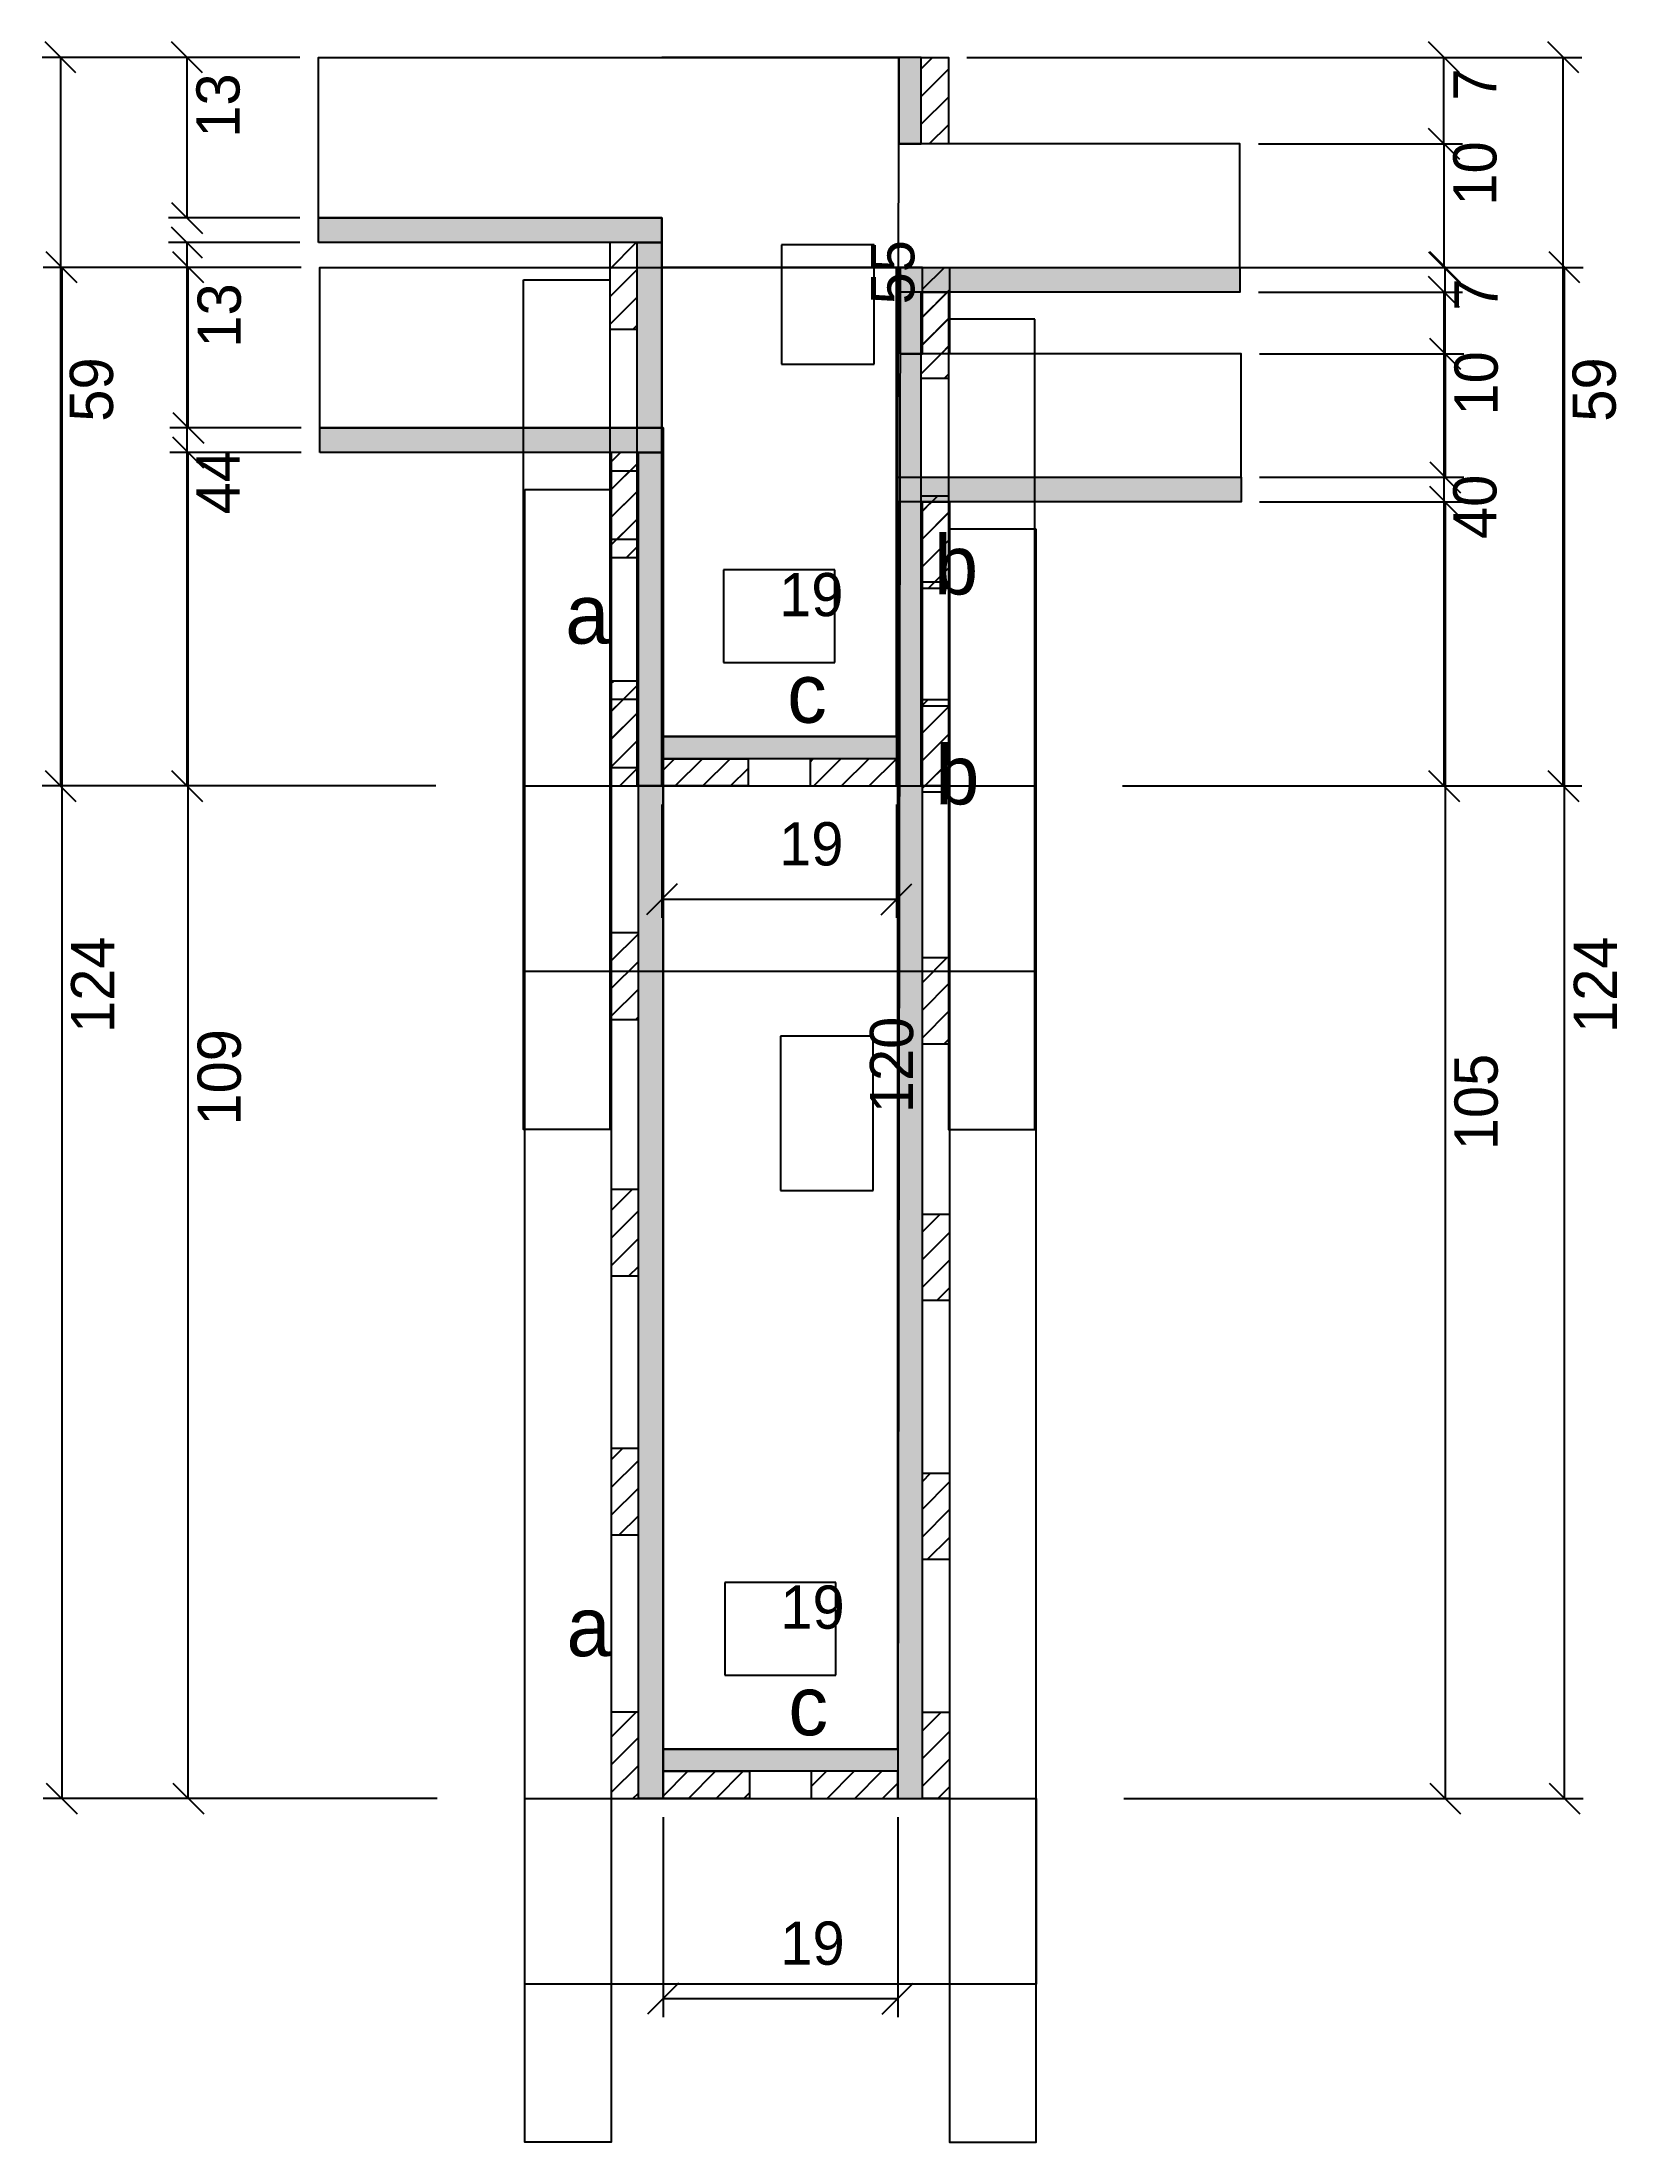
# Model space of a CAD drawing. Extents: x -35 to 220, y -395 to -55.
import ezdxf

# ---------------------------------------------------------------- set-up
doc = ezdxf.new("R2010")
doc.units = 0
for name, color, linetype in [('CONCRETO', 251, 'Continuous'), ('COTA', 241, 'Continuous'), ('Cota Seção (2x)', 241, 'Continuous'), ('detalhes', 7, 'Continuous'), ('Hachura', 251, 'Continuous'), ('Madeira', 126, 'Continuous'), ('Painéis', 200, 'Continuous'), ('SARR_3.5x7', 81, 'Continuous')]:
    doc.layers.add(name, color=color, linetype=linetype)

msp = doc.modelspace()

# ---------------------------------------------------------------- hatches: boundary and pattern name
at = {"layer": 'Hachura'}
h = msp.add_hatch(color=7, dxfattribs=at)
h.dxf.hatch_style = 1
h.paths.add_polyline_path([(107.05, -57.25), (103.45, -57.25), (103.45, -71.25), (107.05, -71.25), (107.05, -57.25)])
h = msp.add_hatch(dxfattribs=at)
h.set_pattern_fill('ANSI31')
h.paths.add_polyline_path([(111.45, -71.25), (107.05, -71.25), (107.05, -57.25), (111.45, -57.25), (111.45, -71.25)])
h = msp.add_hatch(color=7, dxfattribs=at)
h.dxf.hatch_style = 1
h.paths.add_polyline_path([(9.45, -87.25), (9.45, -83.25), (65.05, -83.25), (65.05, -87.25), (9.45, -87.25)])
h = msp.add_hatch(dxfattribs=at)
h.set_pattern_fill('ANSI31')
h.paths.add_polyline_path([(56.65, -101.25), (61.05, -101.25), (61.05, -87.25), (56.65, -87.25), (56.65, -101.25)])
h = msp.add_hatch(color=7, dxfattribs=at)
h.dxf.hatch_style = 1
h.paths.add_polyline_path([(61.05, -87.25), (65.05, -87.25), (65.05, -175.25), (61.05, -175.25), (61.05, -87.25)])
h = msp.add_hatch(color=7, dxfattribs=at)
h.dxf.hatch_style = 1
h.paths.add_polyline_path([(103.05, -95.25), (103.05, -91.25), (158.65, -91.25), (158.65, -95.25), (103.05, -95.25)])
h = msp.add_hatch(color=7, dxfattribs=at)
h.dxf.hatch_style = 1
h.paths.add_polyline_path([(107.25, -91.25), (103.65, -91.25), (103.65, -105.25), (107.25, -105.25), (107.25, -91.25)])
h = msp.add_hatch(dxfattribs=at)
h.set_pattern_fill('ANSI31')
h.paths.add_polyline_path([(111.65, -105.25), (107.25, -105.25), (107.25, -91.25), (111.65, -91.25), (111.65, -105.25)])
h = msp.add_hatch(color=7, dxfattribs=at)
h.dxf.hatch_style = 1
h.paths.add_polyline_path([(103.05, -95.25), (107.05, -95.25), (107.05, -175.25), (103.05, -175.25), (103.05, -95.25)])
h = msp.add_hatch(dxfattribs=at)
h.set_pattern_fill('ANSI31')
h.paths.add_polyline_path([(111.45, -109.25), (107.05, -109.25), (107.05, -95.25), (111.45, -95.25), (111.45, -109.25)])
h = msp.add_hatch(color=7, dxfattribs=at)
h.dxf.hatch_style = 1
h.paths.add_polyline_path([(9.65, -121.25), (9.65, -117.25), (65.25, -117.25), (65.25, -121.25), (9.65, -121.25)])
h = msp.add_hatch(dxfattribs=at)
h.set_pattern_fill('ANSI31')
h.paths.add_polyline_path([(56.85, -135.25), (61.25, -135.25), (61.25, -121.25), (56.85, -121.25), (56.85, -135.25)])
h = msp.add_hatch(color=7, dxfattribs=at)
h.dxf.hatch_style = 1
h.paths.add_polyline_path([(61.25, -121.25), (65.25, -121.25), (65.25, -339.25), (61.25, -339.25), (61.25, -121.25)])
h = msp.add_hatch(dxfattribs=at)
h.set_pattern_fill('ANSI31')
h.paths.add_polyline_path([(56.65, -138.25), (61.05, -138.25), (61.05, -124.25), (56.65, -124.25), (56.65, -138.25)])
h = msp.add_hatch(color=7, dxfattribs=at)
h.dxf.hatch_style = 1
h.paths.add_polyline_path([(103.25, -129.25), (103.25, -125.25), (158.85, -125.25), (158.85, -129.25), (103.25, -129.25)])
h = msp.add_hatch(color=7, dxfattribs=at)
h.dxf.hatch_style = 1
h.paths.add_polyline_path([(103.25, -129.25), (107.25, -129.25), (107.25, -339.25), (103.25, -339.25), (103.25, -129.25)])
h = msp.add_hatch(dxfattribs=at)
h.set_pattern_fill('ANSI31')
h.paths.add_polyline_path([(111.45, -142.25), (107.05, -142.25), (107.05, -128.25), (111.45, -128.25), (111.45, -142.25)])
h = msp.add_hatch(dxfattribs=at)
h.set_pattern_fill('ANSI31')
h.paths.add_polyline_path([(111.65, -143.25), (107.25, -143.25), (107.25, -129.25), (111.65, -129.25), (111.65, -143.25)])
h = msp.add_hatch(dxfattribs=at)
h.set_pattern_fill('ANSI31')
h.paths.add_polyline_path([(56.85, -172.25), (61.25, -172.25), (61.25, -158.25), (56.85, -158.25), (56.85, -172.25)])
h = msp.add_hatch(dxfattribs=at)
h.set_pattern_fill('ANSI31')
h.paths.add_polyline_path([(56.65, -175.25), (61.05, -175.25), (61.05, -161.25), (56.65, -161.25), (56.65, -175.25)])
h = msp.add_hatch(dxfattribs=at)
h.set_pattern_fill('ANSI31')
h.paths.add_polyline_path([(111.45, -175.25), (107.05, -175.25), (107.05, -161.25), (111.45, -161.25), (111.45, -175.25)])
h = msp.add_hatch(dxfattribs=at)
h.set_pattern_fill('ANSI31')
h.paths.add_polyline_path([(111.65, -176.25), (107.25, -176.25), (107.25, -162.25), (111.65, -162.25), (111.65, -176.25)])
h = msp.add_hatch(color=7, dxfattribs=at)
h.dxf.hatch_style = 1
h.paths.add_polyline_path([(65.05, -170.85), (65.05, -167.25), (103.05, -167.25), (103.05, -170.85), (65.05, -170.85)])
h = msp.add_hatch(dxfattribs=at)
h.set_pattern_fill('ANSI31')
h.paths.add_polyline_path([(65.05, -175.25), (65.05, -170.85), (79.05, -170.85), (79.05, -175.25), (65.05, -175.25)])
h = msp.add_hatch(dxfattribs=at)
h.set_pattern_fill('ANSI31')
h.paths.add_polyline_path([(103.05, -175.25), (103.05, -170.85), (89.05, -170.85), (89.05, -175.25), (103.05, -175.25)])
h = msp.add_hatch(dxfattribs=at)
h.set_pattern_fill('ANSI31')
h.paths.add_polyline_path([(56.85, -213.055), (61.25, -213.055), (61.25, -199.055), (56.85, -199.055), (56.85, -213.055)])
h = msp.add_hatch(dxfattribs=at)
h.set_pattern_fill('ANSI31')
h.paths.add_polyline_path([(111.65, -217.055), (107.25, -217.055), (107.25, -203.055), (111.65, -203.055), (111.65, -217.055)])
h = msp.add_hatch(dxfattribs=at)
h.set_pattern_fill('ANSI31')
h.paths.add_polyline_path([(56.85, -254.604), (61.25, -254.604), (61.25, -240.604), (56.85, -240.604), (56.85, -254.604)])
h = msp.add_hatch(dxfattribs=at)
h.set_pattern_fill('ANSI31')
h.paths.add_polyline_path([(111.65, -258.604), (107.25, -258.604), (107.25, -244.604), (111.65, -244.604), (111.65, -258.604)])
h = msp.add_hatch(dxfattribs=at)
h.set_pattern_fill('ANSI31')
h.paths.add_polyline_path([(56.85, -296.568), (61.25, -296.568), (61.25, -282.568), (56.85, -282.568), (56.85, -296.568)])
h = msp.add_hatch(dxfattribs=at)
h.set_pattern_fill('ANSI31')
h.paths.add_polyline_path([(111.65, -300.568), (107.25, -300.568), (107.25, -286.568), (111.65, -286.568), (111.65, -300.568)])
h = msp.add_hatch(dxfattribs=at)
h.set_pattern_fill('ANSI31')
h.paths.add_polyline_path([(56.85, -339.25), (61.25, -339.25), (61.25, -325.25), (56.85, -325.25), (56.85, -339.25)])
h = msp.add_hatch(dxfattribs=at)
h.set_pattern_fill('ANSI31')
h.paths.add_polyline_path([(111.65, -339.25), (107.25, -339.25), (107.25, -325.25), (111.65, -325.25), (111.65, -339.25)])
h = msp.add_hatch(color=7, dxfattribs=at)
h.dxf.hatch_style = 1
h.paths.add_polyline_path([(65.25, -334.85), (65.25, -331.25), (103.25, -331.25), (103.25, -334.85), (65.25, -334.85)])
h = msp.add_hatch(dxfattribs=at)
h.set_pattern_fill('ANSI31')
h.paths.add_polyline_path([(65.25, -339.25), (65.25, -334.85), (79.25, -334.85), (79.25, -339.25), (65.25, -339.25)])
h = msp.add_hatch(dxfattribs=at)
h.set_pattern_fill('ANSI31')
h.paths.add_polyline_path([(103.25, -339.25), (103.25, -334.85), (89.25, -334.85), (89.25, -339.25), (103.25, -339.25)])

# ---------------------------------------------------------------- linework, layer by layer
at = {"layer": 'CONCRETO', "color": 251}
for points in [[(9.45, -83.25), (9.45, -57.25), (65.05, -57.25), (65.05, -57.25), (103.45, -57.25), (103.05, -167.25), (65.05, -167.25), (65.05, -83.25)], [(9.65, -117.25), (9.65, -91.25), (65.25, -91.25), (65.25, -91.25), (103.65, -91.25), (103.25, -331.25), (65.25, -331.25), (65.25, -117.25)]]:
    msp.add_lwpolyline(points, close=True, dxfattribs=at)
for points in [[(65.05, -87.25), (65.05, -167.25), (103.05, -167.25), (103.05, -91.25), (158.65, -91.25), (158.65, -71.25), (103.45, -71.25), (103.45, -57.25), (65.05, -57.25)], [(65.25, -121.25), (65.25, -331.25), (103.25, -331.25), (103.25, -125.25), (158.85, -125.25), (158.85, -105.25), (103.65, -105.25), (103.65, -91.25), (65.25, -91.25)]]:
    msp.add_lwpolyline(points, dxfattribs=at)
at = {"layer": 'COTA', "color": 4}
for p, q in [((6.45, -57.25), (-35.316, -57.25)), ((-32.316, -57.25), (-32.316, -175.25)), ((6.45, -57.25), (-14.822, -57.25)), ((-11.822, -83.25), (-11.822, -57.25)), ((114.45, -57.25), (214.027, -57.25)), ((161.65, -57.25), (194.707, -57.25)), ((191.707, -71.25), (191.707, -57.25)), ((211.027, -175.25), (211.027, -57.25)), ((161.65, -71.25), (194.707, -71.25)), ((161.65, -71.25), (194.707, -71.25)), ((191.707, -71.25), (191.707, -91.25)), ((6.45, -83.25), (-14.822, -83.25)), ((6.45, -87.25), (-14.822, -87.25)), ((-11.822, -175.25), (-11.822, -87.25)), ((6.65, -91.25), (-35.116, -91.25)), ((-32.116, -91.25), (-32.116, -339.25)), ((6.65, -91.25), (-14.622, -91.25)), ((-11.622, -117.25), (-11.622, -91.25)), ((114.65, -91.25), (214.227, -91.25)), ((161.65, -91.25), (194.707, -91.25)), ((161.85, -91.25), (194.907, -91.25)), ((191.907, -105.25), (191.907, -91.25)), ((211.227, -339.25), (211.227, -91.25)), ((161.65, -95.25), (194.707, -95.25)), ((191.707, -95.25), (191.707, -175.25)), ((161.85, -105.25), (194.907, -105.25)), ((161.85, -105.25), (194.907, -105.25)), ((191.907, -105.25), (191.907, -125.25)), ((6.65, -117.25), (-14.622, -117.25)), ((6.65, -121.25), (-14.622, -121.25)), ((-11.622, -339.25), (-11.622, -121.25)), ((161.85, -125.25), (194.907, -125.25)), ((161.85, -129.25), (194.907, -129.25)), ((191.907, -129.25), (191.907, -339.25)), ((3.814, -175.25), (-35.316, -175.25)), ((28.45, -175.25), (-14.822, -175.25)), ((139.65, -175.25), (214.027, -175.25)), ((139.65, -175.25), (194.707, -175.25)), ((65.05, -178.25), (65.05, -196.62)), ((103.05, -178.25), (103.05, -196.62)), ((103.05, -193.62), (65.05, -193.62)), ((4.014, -339.25), (-35.116, -339.25)), ((28.65, -339.25), (-14.622, -339.25)), ((139.85, -339.25), (214.227, -339.25)), ((139.85, -339.25), (194.907, -339.25)), ((65.25, -342.25), (65.25, -374.677)), ((103.25, -342.25), (103.25, -374.677)), ((103.25, -371.677), (65.25, -371.677))]:
    msp.add_line(p, q, dxfattribs=at)
at = {"layer": 'COTA'}
for points in [[(-29.816, -59.75), (-34.816, -54.75)], [(-9.322, -59.75), (-14.322, -54.75)], [(194.207, -59.75), (189.207, -54.75)], [(213.527, -59.75), (208.527, -54.75)], [(194.207, -73.75), (189.207, -68.75)], [(189.207, -68.75), (194.207, -73.75)], [(-14.322, -80.75), (-9.322, -85.75)], [(-9.322, -89.75), (-14.322, -84.75)], [(-29.616, -93.75), (-34.616, -88.75)], [(-9.122, -93.75), (-14.122, -88.75)], [(189.207, -88.75), (194.207, -93.75)], [(194.407, -93.75), (189.407, -88.75)], [(213.727, -93.75), (208.727, -88.75)], [(194.207, -97.75), (189.207, -92.75)], [(194.407, -107.75), (189.407, -102.75)], [(189.407, -102.75), (194.407, -107.75)], [(-14.122, -114.75), (-9.122, -119.75)], [(-9.122, -123.75), (-14.122, -118.75)], [(189.407, -122.75), (194.407, -127.75)], [(194.407, -131.75), (189.407, -126.75)], [(-34.816, -172.75), (-29.816, -177.75)], [(-14.322, -172.75), (-9.322, -177.75)], [(189.207, -172.75), (194.207, -177.75)], [(208.527, -172.75), (213.527, -177.75)], [(67.55, -191.12), (62.55, -196.12)], [(100.55, -196.12), (105.55, -191.12)], [(-34.616, -336.75), (-29.616, -341.75)], [(-14.122, -336.75), (-9.122, -341.75)], [(189.407, -336.75), (194.407, -341.75)], [(208.727, -336.75), (213.727, -341.75)], [(67.75, -369.177), (62.75, -374.177)], [(100.75, -374.177), (105.75, -369.177)]]:
    msp.add_lwpolyline(points, dxfattribs=at)
at = {"layer": 'Cota Seção (2x)', "color": 180}
for p, q in [((99.45, -87.583), (84.45, -87.583)), ((84.45, -87.583), (84.45, -106.917)), ((99.45, -106.917), (99.45, -87.583)), ((84.45, -106.917), (99.45, -106.917)), ((93.05, -140.25), (75.05, -140.25)), ((75.05, -140.25), (75.05, -155.25)), ((93.05, -155.25), (93.05, -140.25)), ((75.05, -155.25), (93.05, -155.25)), ((99.25, -215.75), (84.25, -215.75)), ((84.25, -215.75), (84.25, -240.75)), ((99.25, -240.75), (99.25, -215.75)), ((84.25, -240.75), (99.25, -240.75)), ((93.25, -304.25), (75.25, -304.25)), ((75.25, -304.25), (75.25, -319.25)), ((93.25, -319.25), (93.25, -304.25)), ((75.25, -319.25), (93.25, -319.25))]:
    msp.add_line(p, q, dxfattribs=at)
at = {"layer": 'Madeira', "color": 126}
for points in [[(111.45, -71.25), (107.05, -71.25), (107.05, -57.25), (111.45, -57.25)], [(56.65, -101.25), (61.05, -101.25), (61.05, -87.25), (56.65, -87.25)], [(111.65, -105.25), (107.25, -105.25), (107.25, -91.25), (111.65, -91.25)], [(111.45, -109.25), (107.05, -109.25), (107.05, -95.25), (111.45, -95.25)], [(56.85, -135.25), (61.25, -135.25), (61.25, -121.25), (56.85, -121.25)], [(56.65, -138.25), (61.05, -138.25), (61.05, -124.25), (56.65, -124.25)], [(111.45, -142.25), (107.05, -142.25), (107.05, -128.25), (111.45, -128.25)], [(111.65, -143.25), (107.25, -143.25), (107.25, -129.25), (111.65, -129.25)], [(56.85, -172.25), (61.25, -172.25), (61.25, -158.25), (56.85, -158.25)], [(56.65, -175.25), (61.05, -175.25), (61.05, -161.25), (56.65, -161.25)], [(111.45, -175.25), (107.05, -175.25), (107.05, -161.25), (111.45, -161.25)], [(111.65, -176.25), (107.25, -176.25), (107.25, -162.25), (111.65, -162.25)], [(65.05, -175.25), (65.05, -170.85), (79.05, -170.85), (79.05, -175.25)], [(103.05, -175.25), (103.05, -170.85), (89.05, -170.85), (89.05, -175.25)], [(56.85, -213.055), (61.25, -213.055), (61.25, -199.055), (56.85, -199.055)], [(111.65, -217.055), (107.25, -217.055), (107.25, -203.055), (111.65, -203.055)], [(56.85, -254.604), (61.25, -254.604), (61.25, -240.604), (56.85, -240.604)], [(111.65, -258.604), (107.25, -258.604), (107.25, -244.604), (111.65, -244.604)], [(56.85, -296.568), (61.25, -296.568), (61.25, -282.568), (56.85, -282.568)], [(111.65, -300.568), (107.25, -300.568), (107.25, -286.568), (111.65, -286.568)], [(56.85, -339.25), (61.25, -339.25), (61.25, -325.25), (56.85, -325.25)], [(111.65, -339.25), (107.25, -339.25), (107.25, -325.25), (111.65, -325.25)], [(65.25, -339.25), (65.25, -334.85), (79.25, -334.85), (79.25, -339.25)], [(103.25, -339.25), (103.25, -334.85), (89.25, -334.85), (89.25, -339.25)]]:
    msp.add_lwpolyline(points, close=True, dxfattribs=at)
at = {"layer": 'Painéis', "color": 200}
for points in [[(107.05, -57.25), (103.45, -57.25), (103.45, -71.25), (107.05, -71.25)], [(9.45, -87.25), (9.45, -83.25), (65.05, -83.25), (65.05, -87.25)], [(61.05, -87.25), (65.05, -87.25), (65.05, -175.25), (61.05, -175.25)], [(103.05, -95.25), (103.05, -91.25), (158.65, -91.25), (158.65, -95.25)], [(107.25, -91.25), (103.65, -91.25), (103.65, -105.25), (107.25, -105.25)], [(107.05, -95.25), (103.05, -95.25), (103.05, -175.25), (107.05, -175.25)], [(9.65, -121.25), (9.65, -117.25), (65.25, -117.25), (65.25, -121.25)], [(61.25, -121.25), (65.25, -121.25), (65.25, -339.25), (61.25, -339.25)], [(103.25, -129.25), (103.25, -125.25), (158.85, -125.25), (158.85, -129.25)], [(107.25, -129.25), (103.25, -129.25), (103.25, -339.25), (107.25, -339.25)], [(65.05, -170.85), (65.05, -167.25), (103.05, -167.25), (103.05, -170.85)], [(65.25, -334.85), (65.25, -331.25), (103.25, -331.25), (103.25, -334.85)]]:
    msp.add_lwpolyline(points, close=True, dxfattribs=at)
at = {"layer": 'SARR_3.5x7', "color": 81}
for points in [[(42.65, -93.25), (56.65, -93.25), (56.65, -230.89), (42.65, -230.89)], [(125.45, -99.65), (111.45, -99.65), (111.45, -230.89), (125.45, -230.89)], [(42.85, -127.25), (56.85, -127.25), (56.85, -394.89), (42.85, -394.89)], [(125.65, -133.65), (111.65, -133.65), (111.65, -394.89), (125.65, -394.89)], [(42.65, -175.25), (125.45, -175.25), (125.45, -205.308), (42.65, -205.308)], [(42.85, -339.25), (125.65, -339.25), (125.65, -369.308), (42.85, -369.308)]]:
    msp.add_lwpolyline(points, close=True, dxfattribs=at)

# ---------------------------------------------------------------- texts
at = {"layer": 'COTA', "color": 1}
for s, p in [('13', (-3.322, -70.25)), ('7', (200.207, -64.25)), ('10', (200.207, -81.25)), ('13', (-3.122, -104.25)), ('7', (200.407, -98.25)), ('10', (200.407, -115.25)), ('59', (-23.816, -116.25)), ('59', (219.527, -116.25)), ('44', (-3.322, -131.25)), ('40', (200.207, -135.25)), ('124', (-23.616, -215.25)), ('124', (219.727, -215.25)), ('109', (-3.122, -230.25)), ('105', (200.407, -234.25))]:
    msp.add_text(s, height=7, rotation=90, dxfattribs=at).set_placement(p)
for p in [(84.05, -188.12), (84.25, -366.177)]:
    msp.add_text('19', height=7, dxfattribs=at).set_placement(p)
at = {"layer": 'Cota Seção (2x)', "color": 1}
for s, p in [('55', (105.95, -97.25)), ('120', (105.75, -228.25))]:
    msp.add_text(s, height=7, rotation=90, dxfattribs=at).set_placement(p)
for p in [(84.05, -147.75), (84.25, -311.75)]:
    msp.add_text('19', height=7, dxfattribs=at).set_placement(p)
at = {"layer": 'detalhes', "color": 4}
for s, p in [('b', (109.143, -144.235)), ('a', (49.419, -152.205)), ('c', (85.348, -165.014)), ('b', (109.343, -178.235)), ('a', (49.619, -316.205)), ('c', (85.548, -329.014))]:
    msp.add_text(s, height=9.6, dxfattribs=at).set_placement(p)

doc.saveas('drawing.dxf')
